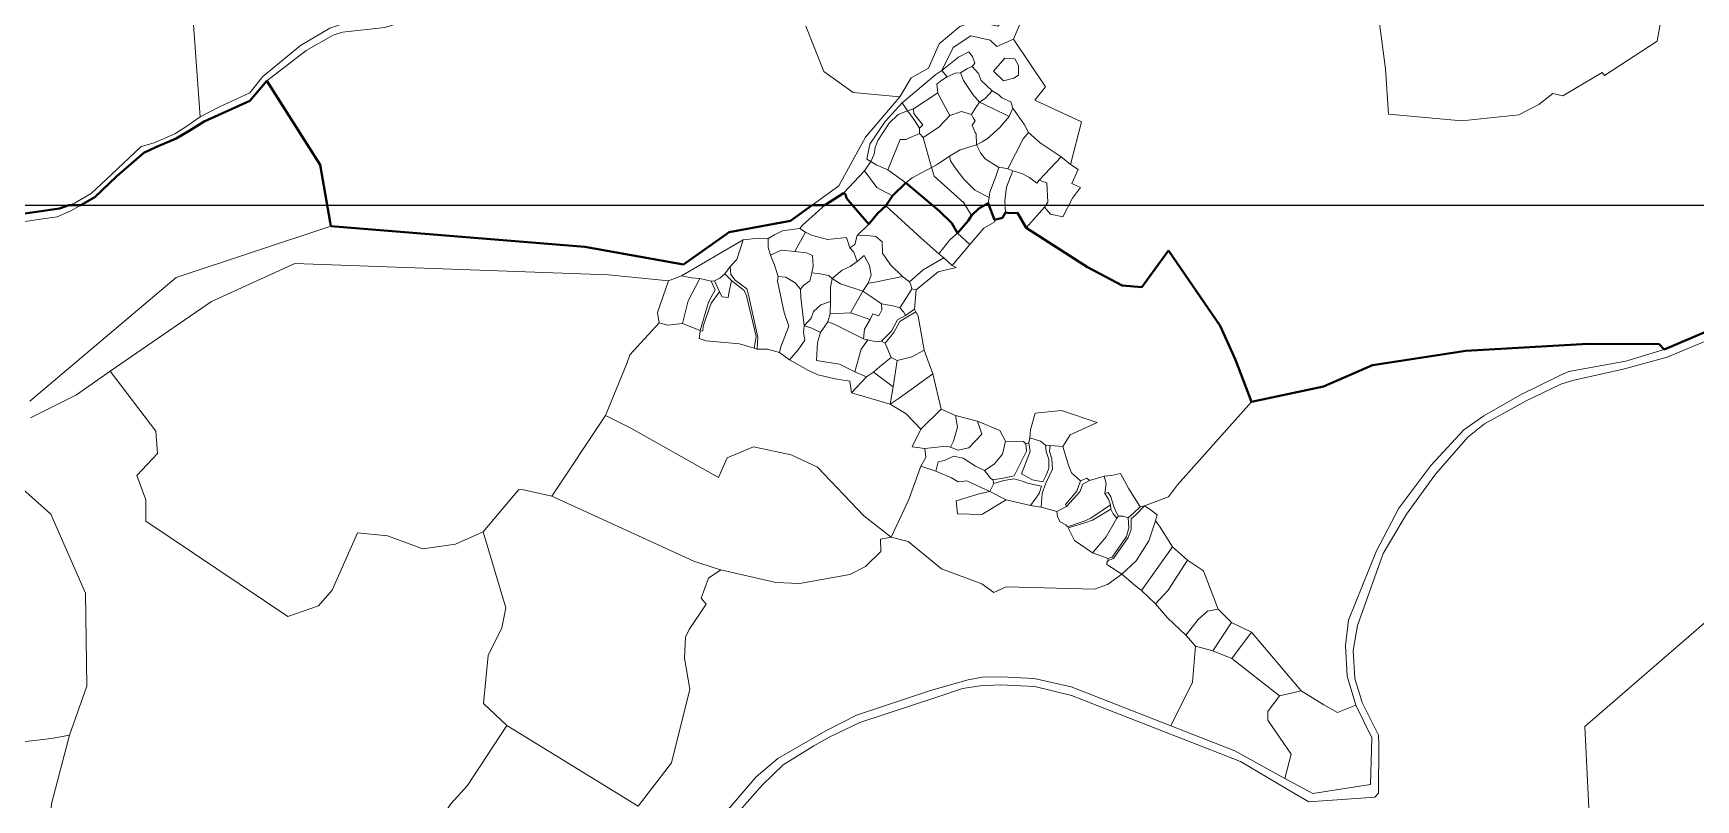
# Model space of a CAD drawing. Header units: metres. Extents: x 548568 to 557107, y 1817749 to 1829427.
# Drawn here: x 552243 to 552936, y 1823752 to 1824072 of the extents above; entities that cross this region are included whole.
import ezdxf

# ---------------------------------------------------------------- set-up
doc = ezdxf.new("R2010")
doc.units = ezdxf.units.M
doc.header["$LTSCALE"] = 28
doc.linetypes.add('LONG_DASHED', pattern=[7.5, 6, -1.5])
for name, color, linetype, lineweight in [('10', 7, 'Continuous', 13), ('23', 7, 'Continuous', 13), ('32', 7, 'Continuous', 13), ('34', 7, 'LONG_DASHED', 40), ('54', 7, 'Continuous', 25)]:
    doc.layers.add(name, color=color, linetype=linetype, lineweight=lineweight)

msp = doc.modelspace()

# ---------------------------------------------------------------- linework, layer by layer
at = {"layer": '10'}
for p, q in [((552798.45, 1824118.2), (552806.53, 1824056.89)), ((552621.48, 1824056.23), (552623.72, 1824053.52)), ((552806.53, 1824056.89), (552807.81, 1824038.05)), ((552619.82, 1824046.91), (552609.67, 1824040.21)), ((552607.16, 1824039.37), (552604.98, 1824042.64)), ((552609.67, 1824040.21), (552607.16, 1824039.37)), ((552649.49, 1824036.95), (552651.12, 1824040.42)), ((552612.17, 1824032.08), (552612.13, 1824029.88)), ((552612.13, 1824029.88), (552613.69, 1824028.18)), ((552613.69, 1824028.18), (552617.18, 1824015.75)), ((552662.11, 1824010.39), (552671.24, 1824020.17)), ((552675.17, 1824016.94), (552671.24, 1824020.17)), ((552598.99, 1824014.72), (552606.53, 1824009.3)), ((552649.06, 1824015.22), (552651.14, 1824014.29)), ((552641.15, 1824003.21), (552640.74, 1824000.79)), ((552640.74, 1824000.79), (552643.5, 1823993.91)), ((552640.74, 1824000.79), (552643.5, 1823993.91)), ((552656.68, 1823990.59), (552664.3, 1823999.14)), ((552564.6, 1823988.75), (552562.29, 1823990.29)), ((552590.98, 1823992.06), (552586.12, 1823987.37)), ((552633.16, 1823983.57), (552625.74, 1823974.9)), ((552622.3, 1823978.02), (552620.2, 1823979.77)), ((552625.74, 1823974.9), (552622.3, 1823978.02)), ((552520.57, 1823969.38), (552525.34, 1823968.25)), ((552531.01, 1823971.35), (552533.16, 1823974.47)), ((552533.78, 1823968.59), (552531.01, 1823971.35)), ((552605.02, 1823970.28), (552608.03, 1823968.07)), ((552526.62, 1823968.47), (552525.34, 1823968.25)), ((552526.62, 1823968.47), (552528.74, 1823963.89)), ((552588.48, 1823964.09), (552583.39, 1823955.14)), ((552588.48, 1823964.09), (552590.82, 1823967.49)), ((552609.03, 1823965.11), (552610.73, 1823964.74)), ((552610.13, 1823956.69), (552610.73, 1823964.74)), ((552574.87, 1823954.75), (552575.03, 1823959.82)), ((552606.38, 1823953.95), (552610.13, 1823956.69)), ((552610.13, 1823956.69), (552610.66, 1823955.52)), ((552513.28, 1823950.67), (552520.66, 1823947.74)), ((552573.99, 1823951.32), (552570.92, 1823946.93)), ((552574.87, 1823954.75), (552573.99, 1823951.32)), ((552583.39, 1823955.14), (552574.87, 1823954.75)), ((552591.57, 1823952.27), (552583.39, 1823955.14)), ((552520.75, 1823947.42), (552520.66, 1823947.74)), ((552590.58, 1823943.87), (552588.84, 1823944.29)), ((552597.84, 1823942.52), (552596.28, 1823943.25)), ((552600.3, 1823936.42), (552597.84, 1823942.52)), ((552544.51, 1823939.94), (552543.23, 1823940.42)), ((552558.02, 1823935.52), (552553.76, 1823938.55)), ((552602.82, 1823935.27), (552600.3, 1823936.42)), ((552602.82, 1823935.27), (552601.15, 1823924.19)), ((552617.76, 1823929.66), (552614.15, 1823939.57)), ((552590.12, 1823928.43), (552583.8, 1823921.74)), ((552590.12, 1823928.43), (552585.18, 1823930.5)), ((552617.76, 1823929.66), (552621.16, 1823914.88)), ((552583.8, 1823921.74), (552599.96, 1823917.01)), ((552601.15, 1823924.19), (552599.96, 1823917.01)), ((552612.67, 1823906.55), (552621.16, 1823914.88)), ((552621.16, 1823914.88), (552627.12, 1823912.25)), ((552458.8, 1823878.64), (552481.15, 1823912.3)), ((552636.41, 1823909.94), (552627.12, 1823912.25)), ((552657.79, 1823900.87), (552658.11, 1823902.99)), ((552672, 1823899.29), (552666.61, 1823899.81)), ((552619, 1823889.02), (552612.7, 1823891.12)), ((552689.13, 1823886.99), (552683.1, 1823885.1)), ((552648.37, 1823877.17), (552641.49, 1823880.51)), ((552658.41, 1823874.79), (552648.37, 1823877.17)), ((552669.43, 1823872.22), (552662.97, 1823874.06)), ((552673.53, 1823874.28), (552669.43, 1823872.22)), ((552691.87, 1823875), (552691.89, 1823873.24)), ((552704.17, 1823874.21), (552706.02, 1823874.64)), ((552695.13, 1823870.24), (552694.4, 1823869.49)), ((552690.89, 1823851.86), (552690.67, 1823852.61)), ((552704.72, 1823839.35), (552717.7, 1823857.55)), ((552717.7, 1823857.55), (552723.94, 1823851.91)), ((552710.63, 1823833.67), (552704.72, 1823839.35)), ((552742.25, 1823825.91), (552736.67, 1823831.56)), ((552734.51, 1823814.1), (552742.25, 1823825.91)), ((552742.25, 1823825.91), (552750.6, 1823821.91)), ((552942.27, 1823828.16), (552889.61, 1823782.61)), ((552723.2, 1823820.65), (552727.31, 1823816.04)), ((552750.6, 1823821.91), (552742.46, 1823810.89)), ((552771.34, 1823797.41), (552750.6, 1823821.91)), ((552727.31, 1823816.04), (552734.51, 1823814.1)), ((552742.46, 1823810.89), (552734.51, 1823814.1)), ((552742.46, 1823810.89), (552762.25, 1823795.3)), ((552762.25, 1823795.3), (552771.34, 1823797.41)), ((552892.76, 1823720.56), (552889.61, 1823782.61))]:
    msp.add_line(p, q, dxfattribs=at)
for points in [[(552807.81, 1824038.05), (552838.31, 1824035.19), (552862.03, 1824037.66), (552870.46, 1824042), (552876.29, 1824046.59), (552880.45, 1824045.63), (552896.83, 1824055.43), (552897.78, 1824054.07), (552919.8, 1824068.48), (552922.27, 1824082.65), (552896.61, 1824124.53), (552884.06, 1824149.49), (552873.53, 1824180.31), (552826.25, 1824163.55), (552802.19, 1824155.88), (552791.74, 1824147.01)], [(552312.18, 1824036.93), (552309.1, 1824079.13), (552250.95, 1824091.3), (552245.38, 1824090.53)], [(552564.73, 1824074.75), (552572.27, 1824055.73), (552584.52, 1824046.98), (552603.9, 1824045.21)], [(552675.17, 1824016.94), (552679.77, 1824034.72), (552660.21, 1824043.79), (552664.74, 1824049.32), (552651.33, 1824069.25)], [(552634.18, 1824057.88), (552635.22, 1824059.31), (552634.32, 1824062.03), (552632.68, 1824063.96), (552628.44, 1824061.7), (552621.48, 1824056.23)], [(552623.72, 1824053.52), (552621.54, 1824052.17), (552619.38, 1824050.5), (552619.82, 1824046.91)], [(552623.72, 1824053.52), (552627.01, 1824055.15), (552629.23, 1824055.18)], [(552629.23, 1824055.18), (552632.15, 1824057.01), (552634.18, 1824057.88)], [(552637.2, 1824042.93), (552634.36, 1824046.17), (552630.47, 1824051.97), (552629.23, 1824055.18)], [(552634.18, 1824057.88), (552636.82, 1824054.94), (552637.91, 1824052.06), (552642.49, 1824047.76)], [(552366.66, 1823991.3), (552366.43, 1823992.94), (552362.22, 1824016.81), (552339.97, 1824051.94)], [(552366.66, 1823991.3), (552366.43, 1823992.94), (552362.22, 1824016.81), (552339.97, 1824051.94)], [(552619.82, 1824046.91), (552620.64, 1824045.02), (552624.81, 1824037.47)], [(552642.49, 1824047.76), (552639.49, 1824044.51), (552637.2, 1824042.93)], [(552651.12, 1824040.42), (552650.21, 1824043.17), (552646.55, 1824044.79), (552645.29, 1824046.04), (552642.49, 1824047.76)], [(552591.89, 1824018.3), (552593.26, 1824021.33), (552593.61, 1824024.08), (552594.85, 1824027.04), (552599.58, 1824034.25), (552603.23, 1824037.88), (552607.16, 1824039.37)], [(552607.16, 1824039.37), (552608.58, 1824037.55), (552610.26, 1824035.21), (552612.17, 1824032.08)], [(552612.17, 1824032.08), (552613.5, 1824033.51), (552611.26, 1824036.45), (552609.76, 1824038.25), (552609.67, 1824040.21)], [(552624.81, 1824037.47), (552629.66, 1824039.05), (552633.82, 1824037.79)], [(552637.2, 1824042.93), (552635.34, 1824040.29), (552633.82, 1824037.79)], [(552637.2, 1824042.93), (552642.42, 1824040.55), (552649.49, 1824036.95)], [(552651.12, 1824040.42), (552655.9, 1824033.49), (552657.59, 1824030.35)], [(552613.69, 1824028.18), (552620.25, 1824032.49), (552624.81, 1824037.47)], [(552633.82, 1824037.79), (552634.55, 1824036.44), (552635.37, 1824035.19), (552634.16, 1824033.37), (552635.42, 1824030.38), (552635.74, 1824029.76), (552635.96, 1824025.19)], [(552635.96, 1824025.19), (552638.32, 1824026.4), (552640.42, 1824027.72), (552645.67, 1824032.37), (552649.49, 1824036.95)], [(552612.13, 1824029.88), (552606.43, 1824027.42), (552604.14, 1824027.44), (552598.99, 1824014.72)], [(552624.65, 1824020.47), (552629.17, 1824023.06), (552635.96, 1824025.19)], [(552635.96, 1824025.19), (552637.65, 1824021.84), (552639.54, 1824019.39), (552645.3, 1824015.74)], [(552657.59, 1824030.35), (552655.45, 1824027.68), (552649.06, 1824015.22)], [(552657.59, 1824030.35), (552662.55, 1824026.09), (552671.24, 1824020.17)], [(552591.89, 1824018.3), (552594.08, 1824016.9), (552598.99, 1824014.72)], [(552617.18, 1824015.75), (552619.55, 1824016.99), (552624.65, 1824020.47)], [(552624.65, 1824020.47), (552625.11, 1824018.57), (552626.97, 1824015.59), (552630.65, 1824010.81), (552635.17, 1824006.3), (552641.15, 1824003.21)], [(552600.84, 1824003.94), (552594.37, 1824007.4), (552589.2, 1824014.38)], [(552606.53, 1824009.3), (552609.15, 1824011.42), (552617.18, 1824015.75)], [(552617.18, 1824015.75), (552618.22, 1824012.18), (552630.66, 1824000.96), (552633.91, 1823995.76)], [(552641.15, 1824003.21), (552641.45, 1824005.44), (552644.03, 1824011.97), (552645.3, 1824015.74)], [(552645.3, 1824015.74), (552646.95, 1824015.59), (552649.06, 1824015.22)], [(552651.14, 1824014.29), (552648.49, 1824007.59), (552647.68, 1824001.82), (552648.08, 1823997.01)], [(552651.14, 1824014.29), (552653, 1824013.75), (552655.14, 1824013.04), (552658.06, 1824011.56), (552661.16, 1824009.17), (552662.11, 1824010.39)], [(552664.3, 1823999.14), (552666.77, 1823996.29), (552671.94, 1823995.2), (552676.03, 1824002.95), (552679.36, 1824007.45), (552675.63, 1824009.09), (552678.3, 1824014.9), (552675.17, 1824016.94)], [(552590.98, 1823992.06), (552585.65, 1823998.39), (552581.69, 1824002.9), (552581.24, 1824004.57), (552580.53, 1824005.05)], [(552590.98, 1823992.06), (552585.65, 1823998.39), (552581.69, 1824002.9), (552581.24, 1824004.57), (552580.53, 1824005.05)], [(552598.19, 1823999.77), (552600.84, 1824003.94), (552606.53, 1824009.3)], [(552598.19, 1823999.77), (552600.84, 1824003.94), (552606.53, 1824009.3)], [(552606.53, 1824009.3), (552608.77, 1824007.26), (552620.31, 1823997.68), (552625.61, 1823992.51), (552628.06, 1823988.38)], [(552606.53, 1824009.3), (552608.77, 1824007.26), (552620.31, 1823997.68), (552625.61, 1823992.51), (552628.06, 1823988.38)], [(552664.3, 1823999.14), (552665.69, 1824001.24), (552665.21, 1824009.4), (552662.11, 1824010.39)], [(552598.19, 1823999.77), (552594.7, 1823996.49), (552590.98, 1823992.06)], [(552598.19, 1823999.77), (552594.7, 1823996.49), (552590.98, 1823992.06)], [(552620.2, 1823979.77), (552612.91, 1823986.27), (552598.19, 1823999.77)], [(552633.91, 1823995.76), (552636.9, 1823998.62), (552640.74, 1824000.79)], [(552633.91, 1823995.76), (552636.9, 1823998.62), (552640.74, 1824000.79)], [(552643.5, 1823993.91), (552646.8, 1823994.78), (552648.08, 1823997.01)], [(552643.5, 1823993.91), (552646.8, 1823994.78), (552648.08, 1823997.01)], [(552656.68, 1823990.59), (552653.04, 1823996.84), (552649.69, 1823996.67), (552648.08, 1823997.01)], [(552656.68, 1823990.59), (552653.04, 1823996.84), (552649.69, 1823996.67), (552648.08, 1823997.01)], [(552633.91, 1823995.76), (552632.46, 1823993.45), (552628.06, 1823988.38)], [(552633.91, 1823995.76), (552632.46, 1823993.45), (552628.06, 1823988.38), (552633.16, 1823983.57)], [(552633.16, 1823983.57), (552639.06, 1823990.44), (552643.53, 1823993.02), (552643.5, 1823993.91)], [(552656.68, 1823990.59), (552682.16, 1823974.12), (552696.73, 1823966.56), (552704.94, 1823965.76), (552716.04, 1823981.13), (552737.55, 1823949.72), (552743.9, 1823935.51), (552750.65, 1823918.03)], [(552538.59, 1823985.62), (552536.02, 1823977.42), (552533.16, 1823974.47)], [(552549.07, 1823986.09), (552549.02, 1823982.47), (552549.97, 1823979.17)], [(552560.18, 1823980.64), (552561.81, 1823983.75), (552564.6, 1823988.75)], [(552564.6, 1823988.75), (552567.16, 1823987.56), (552573.81, 1823985.71), (552581.68, 1823986.52), (552583.08, 1823982.16)], [(552583.08, 1823982.16), (552585.18, 1823983.63), (552586.12, 1823987.37)], [(552586.12, 1823987.37), (552589.26, 1823987.48), (552594.01, 1823986.97), (552596.55, 1823984.67), (552596.72, 1823980.01), (552600.13, 1823975.11), (552605.02, 1823970.28)], [(552628.06, 1823988.38), (552624.77, 1823985.57), (552620.2, 1823979.77)], [(552549.97, 1823979.17), (552554.44, 1823981.2), (552560.18, 1823980.64)], [(552549.97, 1823979.17), (552551.72, 1823975.01), (552553.18, 1823970.29)], [(552567.27, 1823971.83), (552567.79, 1823974.64), (552567.6, 1823979.08), (552565.1, 1823980.07), (552560.18, 1823980.64)], [(552586.23, 1823976.57), (552583.26, 1823974.5), (552579.98, 1823972.97), (552575.72, 1823969.47)], [(552583.08, 1823982.16), (552584.8, 1823980.44), (552586.23, 1823976.57)], [(552590.82, 1823967.49), (552591.98, 1823970.87), (552591.26, 1823974.9), (552590.4, 1823976.62), (552589.14, 1823979.03), (552586.23, 1823976.57)], [(552622.3, 1823978.02), (552613.64, 1823973.06), (552608.03, 1823968.07)], [(552512.87, 1823970.55), (552517.12, 1823969.66), (552520.57, 1823969.38)], [(552513.28, 1823950.67), (552515.64, 1823960.16), (552520.57, 1823969.38)], [(552531.01, 1823971.35), (552528.87, 1823969.56), (552526.62, 1823968.47)], [(552533.16, 1823974.47), (552533.5, 1823971.11), (552535.24, 1823968.76), (552537.58, 1823967.09), (552540.2, 1823965.1)], [(552553.76, 1823938.55), (552554.37, 1823940.97), (552557.61, 1823949.59), (552555.77, 1823955.27), (552553.01, 1823968.29), (552553.18, 1823970.29)], [(552553.18, 1823970.29), (552556.41, 1823969.97), (552560.26, 1823967.56), (552562.52, 1823964.93)], [(552562.52, 1823964.93), (552563.94, 1823966.66), (552566.4, 1823968.45), (552567.27, 1823971.83)], [(552567.27, 1823971.83), (552569.84, 1823971.58), (552574.39, 1823970.7), (552575.72, 1823969.47)], [(552575.72, 1823969.47), (552575.07, 1823965.65), (552575.11, 1823961.66), (552575.03, 1823959.82)], [(552575.72, 1823969.47), (552579.24, 1823967.2), (552588.48, 1823964.09)], [(552605.02, 1823970.28), (552593.49, 1823967.91), (552590.82, 1823967.49)], [(552610.73, 1823964.74), (552619.89, 1823972.15), (552627.45, 1823973.96), (552625.74, 1823974.9)], [(552503.59, 1823950.89), (552502.86, 1823955.31), (552507.55, 1823968.49)], [(552520.66, 1823947.74), (552524.22, 1823959.51), (552526.91, 1823964.65), (552525.34, 1823968.25)], [(552520.75, 1823947.42), (552521.82, 1823947.64), (552521.98, 1823949.49), (552525.27, 1823959.17), (552528.74, 1823963.89)], [(552528.74, 1823963.89), (552529.81, 1823961.82), (552532.36, 1823961.56), (552532.66, 1823963.38), (552533.78, 1823968.59)], [(552543.23, 1823940.42), (552544.11, 1823945.17), (552540.02, 1823962.17), (552539.04, 1823964.45), (552533.78, 1823968.59)], [(552544.51, 1823939.94), (552544.78, 1823945.02), (552540.86, 1823962.68), (552540.2, 1823965.1)], [(552562.52, 1823964.93), (552562.61, 1823961.49), (552564.01, 1823949.64)], [(552588.48, 1823964.09), (552592.25, 1823961.59), (552596.31, 1823958.84)], [(552609.03, 1823965.11), (552608.05, 1823963.4), (552603.91, 1823957.23)], [(552608.03, 1823968.07), (552608.56, 1823966.85), (552609.03, 1823965.11)], [(552575.03, 1823959.82), (552570.98, 1823958.4), (552567.9, 1823955.73), (552567.04, 1823952.93), (552564.01, 1823949.64)], [(552596.31, 1823958.84), (552596.39, 1823956.33), (552595.21, 1823953.89), (552592.69, 1823954.68), (552591.57, 1823952.27)], [(552603.91, 1823957.23), (552601.05, 1823958.09), (552596.31, 1823958.84)], [(552597.84, 1823942.52), (552601.42, 1823946.91), (552603.96, 1823951.53), (552606.84, 1823953.28), (552610.66, 1823955.52)], [(552603.91, 1823957.23), (552605.49, 1823955.52), (552606.38, 1823953.95)], [(552610.66, 1823955.52), (552611.55, 1823953.65), (552614.15, 1823939.57)], [(552503.59, 1823950.89), (552491.42, 1823937.54), (552490.14, 1823934.02), (552481.15, 1823912.3)], [(552513.28, 1823950.67), (552507.21, 1823949.93), (552503.59, 1823950.89)], [(552564.01, 1823949.64), (552563.77, 1823946.87), (552564.39, 1823943.68), (552561.57, 1823939.74), (552558.02, 1823935.52)], [(552564.01, 1823949.64), (552567.25, 1823948.66), (552570.92, 1823946.93)], [(552573.99, 1823951.32), (552576.53, 1823950.32), (552578.75, 1823949.22), (552588.84, 1823944.29)], [(552591.57, 1823952.27), (552589.29, 1823948.32), (552588.84, 1823944.29)], [(552606.38, 1823953.95), (552603.05, 1823952.25), (552600.53, 1823947.51), (552596.28, 1823943.25)], [(552543.23, 1823940.42), (552537.13, 1823942.16), (552523.17, 1823943.49), (552520.26, 1823944.36), (552520.75, 1823947.42)], [(552585.18, 1823930.5), (552578.81, 1823933.76), (552569.27, 1823935.2), (552569.65, 1823942.69), (552570.92, 1823946.93)], [(552590.58, 1823943.87), (552587.86, 1823939.97), (552585.18, 1823930.5)], [(552596.28, 1823943.25), (552594.07, 1823943.04), (552590.58, 1823943.87)], [(552750.65, 1823918.03), (552780.68, 1823924.34), (552801.08, 1823933.21), (552840, 1823939.19), (552890.94, 1823942.21), (552920.56, 1823942.02), (552922.77, 1823939.88)], [(552553.76, 1823938.55), (552548.76, 1823939.94), (552544.51, 1823939.94)], [(552558.02, 1823935.52), (552565.89, 1823931.07), (552569.8, 1823929.27), (552577.63, 1823927.45), (552583.1, 1823926.57), (552583.8, 1823921.74)], [(552592.98, 1823930.34), (552595.42, 1823932.56), (552600.3, 1823936.42)], [(552614.15, 1823939.57), (552609.02, 1823936.79), (552602.82, 1823935.27)], [(552430.25, 1823863.74), (552418.66, 1823858.61), (552405, 1823856.62), (552390.24, 1823862.1), (552377.86, 1823863.32), (552367.21, 1823839.49), (552361.5, 1823832.88), (552348.72, 1823828.41), (552289.55, 1823868.18), (552289.47, 1823877.12), (552285.71, 1823887.31), (552294.33, 1823896.5), (552293.76, 1823905.77), (552274.71, 1823930.71)], [(552601.15, 1823924.19), (552592.98, 1823930.34), (552590.12, 1823928.43)], [(552599.96, 1823917.01), (552603.68, 1823919.49), (552617.76, 1823929.66)], [(552612.67, 1823906.55), (552606.56, 1823912.97), (552599.96, 1823917.01)], [(552658.11, 1823902.99), (552658.4, 1823906.36), (552660.37, 1823913.23), (552671.33, 1823914.4), (552686.21, 1823909.42), (552675.03, 1823904.15), (552672, 1823899.29)], [(552706.02, 1823874.64), (552716.05, 1823878.31), (552719.72, 1823883.33), (552750.65, 1823918.03)], [(552600.38, 1823861.46), (552588.96, 1823870.41), (552569.69, 1823890.71), (552558.68, 1823895.92), (552542.96, 1823899.27), (552531.99, 1823894.58), (552528.29, 1823886.41), (552491.8, 1823907.05), (552481.15, 1823912.3)], [(552627.12, 1823912.25), (552628.03, 1823907.47), (552626.37, 1823901.54), (552625.04, 1823899.08)], [(552625.04, 1823899.08), (552628.34, 1823897.76), (552632.79, 1823898.84), (552638.1, 1823904.51), (552636.41, 1823909.94)], [(552648.03, 1823901.59), (552645.69, 1823905.98), (552636.41, 1823909.94)], [(552614.42, 1823898.49), (552609.05, 1823899.21), (552612.67, 1823906.55)], [(552639.33, 1823889.33), (552643.36, 1823892.03), (552646.78, 1823896.15), (552648.03, 1823901.59)], [(552648.03, 1823901.59), (552655.56, 1823901.46), (552656.56, 1823900.53)], [(552664.67, 1823899.95), (552662.58, 1823901.62), (552658.11, 1823902.99)], [(552612.7, 1823891.12), (552614.82, 1823894.77), (552614.42, 1823898.49)], [(552614.42, 1823898.49), (552623.47, 1823899.54), (552625.04, 1823899.08)], [(552639.33, 1823889.33), (552635.54, 1823891.17), (552630.41, 1823894.43), (552626.38, 1823895.35), (552622.55, 1823893.47), (552619.94, 1823892.97), (552619, 1823889.02)], [(552679.34, 1823885.05), (552675.62, 1823888.32), (552674.29, 1823891.57), (552672, 1823899.29)], [(552600.38, 1823861.46), (552607.73, 1823877.22), (552612.7, 1823891.12)], [(552619, 1823889.02), (552625.56, 1823886.26), (552628.34, 1823884.66), (552631.87, 1823885.01), (552641.49, 1823880.51)], [(552642.75, 1823885.47), (552641.77, 1823886.17), (552639.33, 1823889.33)], [(552683.1, 1823885.1), (552681.97, 1823886.18), (552679.34, 1823885.05)], [(552689.13, 1823886.99), (552692.2, 1823887.26), (552696.02, 1823888.15), (552699.49, 1823881.63), (552704.17, 1823874.21)], [(552689.5, 1823879.77), (552689.94, 1823883.97), (552689.13, 1823886.99)], [(552236.85, 1823882.84), (552249.97, 1823871.18), (552264.31, 1823838.2), (552264.9, 1823799.38), (552257.68, 1823778.97)], [(552458.8, 1823878.64), (552446.96, 1823881.34), (552445.09, 1823881.47), (552430.25, 1823863.74)], [(552641.49, 1823880.51), (552636.98, 1823879.55), (552627.5, 1823876.63), (552628, 1823871.26), (552638.19, 1823870.94), (552648.37, 1823877.17)], [(552641.49, 1823880.51), (552642.44, 1823882.54), (552643.15, 1823883.88)], [(552679.34, 1823885.05), (552677.8, 1823880.75), (552672.99, 1823875.22), (552673.53, 1823874.28)], [(552683.1, 1823885.1), (552680.22, 1823883.7), (552679.07, 1823880.41), (552673.53, 1823874.28)], [(552695.13, 1823870.24), (552693.97, 1823872.3), (552693.18, 1823874.28), (552691.97, 1823878.37), (552690.89, 1823880.15), (552689.5, 1823879.77)], [(552689.5, 1823879.77), (552691.03, 1823877.38), (552691.87, 1823875)], [(552529.35, 1823847.9), (552527.77, 1823848.3), (552518, 1823851.45), (552458.8, 1823878.64)], [(552669.43, 1823872.22), (552669.65, 1823870.08), (552670.86, 1823867.92), (552673.19, 1823866.7), (552673.88, 1823865.82), (552680.79, 1823868.22), (552683.63, 1823869.39), (552691.87, 1823875)], [(552684.35, 1823854.95), (552676.77, 1823860.1), (552674.18, 1823865.48), (552681.09, 1823867.54), (552684.25, 1823868.65), (552691.89, 1823873.24)], [(552706.02, 1823874.64), (552702.35, 1823870.81), (552700.5, 1823869.19), (552700.47, 1823864.67), (552699.25, 1823861.4), (552693, 1823852.61), (552690.89, 1823851.86)], [(552691.89, 1823873.24), (552692.99, 1823871.29), (552694.4, 1823869.49)], [(552699.14, 1823869.57), (552701.57, 1823871.64), (552704.17, 1823874.21)], [(552710.63, 1823868.29), (552711.25, 1823870.86), (552708.41, 1823873.14), (552706.02, 1823874.64)], [(552694.4, 1823869.49), (552690.04, 1823861.69), (552684.35, 1823854.95)], [(552690.67, 1823852.61), (552692.51, 1823853.19), (552698.42, 1823861.79), (552699.45, 1823865.48), (552699.14, 1823869.57)], [(552699.14, 1823869.57), (552697.05, 1823870.23), (552695.13, 1823870.24)], [(552710.63, 1823868.29), (552707.83, 1823859.94), (552702.5, 1823851.71), (552696.59, 1823846.07)], [(552717.7, 1823857.55), (552712.28, 1823866.14), (552710.63, 1823868.29)], [(552440.12, 1823783), (552430.29, 1823792.18), (552432.29, 1823812.2), (552437.93, 1823823.73), (552439.59, 1823832.01), (552430.25, 1823863.74)], [(552600.38, 1823861.46), (552595.92, 1823860.68), (552596.03, 1823855.5), (552589.6, 1823849.23), (552583.16, 1823845.98), (552562.12, 1823842.27), (552552.22, 1823842.67), (552529.35, 1823847.9)], [(552600.38, 1823861.46), (552607.4, 1823859.76), (552621.31, 1823848.27), (552638.2, 1823842.11), (552643.2, 1823838.39), (552648.35, 1823840.82), (552685.19, 1823839.83), (552690.51, 1823841.83), (552696.59, 1823846.07)], [(552684.35, 1823854.95), (552688.23, 1823853.58), (552690.67, 1823852.61)], [(552690.89, 1823851.86), (552690.24, 1823850.96), (552690.27, 1823850.07), (552696.59, 1823846.07)], [(552723.94, 1823851.91), (552715.87, 1823839.39), (552710.63, 1823833.67)], [(552736.67, 1823831.56), (552730.64, 1823847.46), (552723.94, 1823851.91)], [(552529.35, 1823847.9), (552524.13, 1823844.45), (552521.09, 1823836.04), (552523.24, 1823833.65), (552516.17, 1823823), (552514.65, 1823819.79), (552514.22, 1823811), (552516.32, 1823798.14), (552508.81, 1823767.43), (552494.83, 1823749.34)], [(552696.59, 1823846.07), (552702.24, 1823841.23), (552704.72, 1823839.35)], [(552710.63, 1823833.67), (552715.6, 1823827.9), (552723.2, 1823820.65)], [(552736.67, 1823831.56), (552732.33, 1823830.65), (552728.5, 1823827.28), (552723.2, 1823820.65)], [(552727.31, 1823816.04), (552725.98, 1823801.06), (552716.96, 1823782.83)], [(552771.34, 1823797.41), (552780.79, 1823791.53), (552786.46, 1823788.33), (552794.15, 1823791.46)], [(552764.56, 1823760.83), (552767.12, 1823770.98), (552757.43, 1823785.21), (552757.45, 1823788.79), (552762.25, 1823795.3)], [(552380.64, 1823726.38), (552399.27, 1823731.04), (552408.89, 1823738.63), (552416.77, 1823750.32), (552423.66, 1823757.99), (552440.12, 1823783), (552494.83, 1823749.34)], [(552257.68, 1823778.97), (552250.25, 1823777.58), (552218.99, 1823773.86)], [(552257.68, 1823778.97), (552250.28, 1823750.79), (552246.97, 1823726.01)]]:
    msp.add_lwpolyline(points, dxfattribs=at)
msp.add_lwpolyline([(552643.06, 1824055.87), (552647.81, 1824061.4), (552651.93, 1824061.04), (552653.47, 1824058.32), (552653.42, 1824054.32), (552651.47, 1824052.99), (552647.24, 1824051.9)], close=True, dxfattribs=at)
at = {"layer": '23'}
for p, q in [((552656.56, 1823900.53), (552657.79, 1823900.87)), ((552666.61, 1823899.81), (552664.67, 1823899.95)), ((552643.15, 1823883.88), (552642.75, 1823885.47)), ((552658.41, 1823874.79), (552662.97, 1823874.06))]:
    msp.add_line(p, q, dxfattribs=at)
for points in [[(552528.66, 1824124.67), (552521.41, 1824120.44), (552510.12, 1824116.12), (552499.69, 1824112.34), (552488.05, 1824107.64), (552467.67, 1824099.87), (552460.96, 1824097.24), (552436.97, 1824091.02), (552411.1, 1824080.77), (552389.15, 1824074.12), (552371.57, 1824072.22), (552367.72, 1824070.96), (552356.42, 1824064.49), (552339.97, 1824051.94)], [(552370.9, 1824075.37), (552366.27, 1824073.85), (552354.08, 1824066.63), (552338.35, 1824053.75), (552332.96, 1824046.89), (552320.24, 1824041.11), (552312.18, 1824036.93)], [(552262.37, 1824000), (552268.2, 1824003.39), (552277.41, 1824012.16), (552288.63, 1824021.9), (552293.68, 1824024.16), (552302.12, 1824027.9), (552307.54, 1824031.09), (552313.84, 1824034.91), (552321.6, 1824038.41), (552332.93, 1824043.58), (552339.97, 1824051.94)], [(552262.37, 1824000), (552268.2, 1824003.39), (552277.41, 1824012.16), (552288.63, 1824021.9), (552293.68, 1824024.16), (552302.12, 1824027.9), (552307.54, 1824031.09), (552313.84, 1824034.91), (552321.6, 1824038.41), (552332.93, 1824043.58), (552339.97, 1824051.94)], [(552257.4, 1824000), (552259.78, 1824000.85), (552266.72, 1824004.88), (552275.27, 1824012.76), (552287.61, 1824024.46), (552293.05, 1824025.98), (552301.64, 1824029.72), (552306.27, 1824032.76), (552312.18, 1824036.93)], [(552257.4, 1824000), (552253.48, 1823998.6), (552234.33, 1823995.88), (552227.22, 1823996.21), (552212.29, 1823990.46), (552199.83, 1823986.61), (552189.92, 1823983.88), (552187.04, 1823980.69), (552177.59, 1823963.26), (552174.18, 1823957.71), (552169.6, 1823954.57)], [(552257.4, 1824000), (552253.48, 1823998.6), (552234.33, 1823995.88), (552227.22, 1823996.21), (552212.29, 1823990.46), (552199.83, 1823986.61), (552189.92, 1823983.88), (552187.04, 1823980.69), (552177.59, 1823963.26), (552174.18, 1823957.71), (552169.6, 1823954.57)], [(552262.37, 1824000), (552258.31, 1823997.64), (552252.52, 1823995.12), (552234.27, 1823992.58), (552228.51, 1823992.01), (552212.05, 1823986.54), (552197.48, 1823982.35)], [(553000, 1823952.49), (552992.03, 1823950.11), (552986.46, 1823950.26), (552965.5, 1823952.92), (552957.74, 1823952.97), (552947.85, 1823950.52), (552922.77, 1823939.88)], [(552949.74, 1823947.39), (552923.94, 1823936.6), (552905.63, 1823931.67), (552884.43, 1823926.84), (552879.56, 1823925.4), (552865.11, 1823918.44), (552847.81, 1823908.85), (552840.87, 1823903.31), (552827.34, 1823887.83), (552815.26, 1823871.08), (552805.48, 1823854.73), (552794.81, 1823824.74), (552793.02, 1823814.22), (552793.66, 1823802.61), (552796.78, 1823792.56), (552803.57, 1823778.94), (552803.76, 1823774.96), (552803.61, 1823754.71), (552802.11, 1823753.07), (552774.59, 1823751.17), (552768.54, 1823754.57), (552746.03, 1823767.97), (552675.55, 1823795.54), (552660.22, 1823799.17), (552645.79, 1823799.94), (552637.48, 1823799.56), (552630.09, 1823798.44), (552618.93, 1823794.7), (552587.23, 1823784.25), (552574.8, 1823778.28), (552568.07, 1823774.48), (552555.37, 1823766.57), (552546.67, 1823758.25), (552533.86, 1823743.7)], [(552922.77, 1823939.88), (552906.67, 1823935), (552883, 1823930.64), (552879.43, 1823929.13), (552862.83, 1823920.86), (552847.44, 1823912.21), (552839.1, 1823906.26), (552825.34, 1823891.49), (552812.03, 1823873.56), (552802.69, 1823855.78), (552791.11, 1823826.87), (552789.83, 1823816.28), (552790.45, 1823803.58), (552794.15, 1823791.46)], [(552656.56, 1823900.53), (552656.73, 1823897.44), (552651.59, 1823887.17)], [(552657.79, 1823900.87), (552658.25, 1823897.29), (552654.68, 1823887.9)], [(552664.67, 1823899.95), (552665.01, 1823897.2), (552666.14, 1823893.94), (552666.08, 1823890.2), (552665.03, 1823887.35), (552663.65, 1823884.64), (552659.31, 1823885.51), (552654.68, 1823887.9)], [(552666.61, 1823899.81), (552666.35, 1823897.29), (552667.41, 1823894.2), (552667.59, 1823889.88), (552666.26, 1823887.01), (552664.79, 1823884.02), (552663.34, 1823879.82), (552662.97, 1823874.06)], [(552642.75, 1823885.47), (552647, 1823886.08), (552651.59, 1823887.17)], [(552658.41, 1823874.79), (552662.13, 1823879.8), (552663.05, 1823882.83), (552657.24, 1823884), (552655.48, 1823884.72), (552651.68, 1823885.86), (552647.28, 1823885.12), (552643.15, 1823883.88)], [(552716.96, 1823782.83), (552675.36, 1823799.05), (552660.01, 1823802.54), (552646.21, 1823803.27), (552638.39, 1823803.19), (552632.41, 1823802.03), (552616.81, 1823797.58), (552585.9, 1823787.28), (552573.12, 1823780.73), (552566.62, 1823776.94), (552553.1, 1823769.15), (552543.99, 1823761.51), (552531.56, 1823746.9), (552516.69, 1823731.51), (552505.26, 1823722.16)], [(552794.15, 1823791.46), (552800.85, 1823777.84), (552800.25, 1823758.3), (552776.26, 1823754.64), (552764.56, 1823760.83)], [(552764.56, 1823760.83), (552743.67, 1823772.42), (552716.96, 1823782.83)]]:
    msp.add_lwpolyline(points, dxfattribs=at)
at = {"layer": '32'}
for p in [(552538.59, 1823985.62), (552507.55, 1823968.49)]:
    msp.add_line(p, (552512.87, 1823970.55), dxfattribs=at)
for points in [[(552603.9, 1824045.21), (552608.63, 1824053.14), (552615.96, 1824057.11), (552620.43, 1824067.26), (552628.98, 1824074.52), (552635.4, 1824076.62), (552644.8, 1824074.64), (552652.47, 1824082.88), (552667.92, 1824106.37), (552676.99, 1824135.36), (552672.21, 1824148.16)], [(552671.38, 1824103.55), (552655.74, 1824079.36), (552651.33, 1824069.25)], [(552621.48, 1824056.23), (552626.2, 1824065.75), (552633.55, 1824070.62), (552641.59, 1824068.86), (552644.39, 1824066.24), (552651.33, 1824069.25)], [(552604.98, 1824042.64), (552618.92, 1824054.55), (552621.48, 1824056.23)], [(552567.41, 1824000), (552578.51, 1824008.07), (552589.63, 1824028.34), (552603.9, 1824045.21)], [(552604.98, 1824042.64), (552597.84, 1824034.99), (552591.43, 1824025.47), (552590.21, 1824019.16), (552591.89, 1824018.3)], [(552580.53, 1824005.05), (552589.2, 1824014.38), (552591.89, 1824018.3)], [(552572.74, 1824000), (552573.33, 1824000.52), (552580.53, 1824005.05)], [(552572.74, 1824000), (552573.33, 1824000.52), (552580.53, 1824005.05)], [(552567.41, 1824000), (552558.38, 1823993.43), (552532.73, 1823988.72), (552513.81, 1823975.33), (552472.62, 1823982.71), (552366.66, 1823991.3)], [(552567.41, 1824000), (552558.38, 1823993.43), (552532.73, 1823988.72), (552513.81, 1823975.33), (552472.62, 1823982.71), (552366.66, 1823991.3)], [(552572.74, 1824000), (552563.32, 1823991.66), (552562.29, 1823990.29)], [(552241.15, 1823918.31), (552302.15, 1823969.81), (552366.66, 1823991.3)], [(552549.07, 1823986.09), (552551.66, 1823987.65), (552555.08, 1823989.32), (552560, 1823989.95), (552562.29, 1823990.29)], [(552538.59, 1823985.62), (552544.96, 1823986.27), (552549.07, 1823986.09)], [(552507.55, 1823968.49), (552482.5, 1823970.98), (552351.69, 1823975.75), (552316.96, 1823959.85), (552274.71, 1823930.71)], [(552274.71, 1823930.71), (552260.65, 1823920.94), (552241.5, 1823911.37)]]:
    msp.add_lwpolyline(points, dxfattribs=at)
at = {"layer": '34'}
for points in [[(552234.33, 1823995.88), (552253.48, 1823998.6), (552257.4, 1824000), (552262.37, 1824000), (552268.2, 1824003.39), (552277.41, 1824012.16), (552288.63, 1824021.9), (552293.68, 1824024.16), (552302.12, 1824027.9), (552307.54, 1824031.09), (552313.84, 1824034.91), (552332.93, 1824043.58), (552339.97, 1824051.94), (552362.22, 1824016.81), (552366.43, 1823992.94), (552366.66, 1823991.3), (552472.62, 1823982.71), (552513.81, 1823975.33), (552532.73, 1823988.72), (552558.38, 1823993.43), (552567.41, 1824000), (552572.74, 1824000), (552580.53, 1824005.05), (552581.24, 1824004.57), (552581.69, 1824002.9), (552585.65, 1823998.39), (552590.98, 1823992.06)], [(552590.98, 1823992.06), (552594.7, 1823996.49), (552598.19, 1823999.77), (552600.84, 1824003.94), (552606.53, 1824009.3), (552620.31, 1823997.68), (552625.61, 1823992.51), (552628.06, 1823988.38), (552632.46, 1823993.45), (552633.91, 1823995.76), (552636.9, 1823998.62), (552640.74, 1824000.79), (552643.5, 1823993.91), (552646.8, 1823994.78), (552648.08, 1823997.01), (552649.69, 1823996.67), (552653.04, 1823996.84), (552656.68, 1823990.59), (552682.16, 1823974.12), (552696.73, 1823966.56), (552704.94, 1823965.76), (552716.04, 1823981.13), (552737.55, 1823949.72), (552743.9, 1823935.51), (552750.65, 1823918.03), (552780.68, 1823924.34), (552801.08, 1823933.21), (552840, 1823939.19), (552890.94, 1823942.21), (552920.56, 1823942.02), (552922.77, 1823939.88), (552947.85, 1823950.52)]]:
    msp.add_lwpolyline(points, dxfattribs=at)
at = {"layer": '54'}
msp.add_line((550000, 1824000), (555000, 1824000), dxfattribs=at)

doc.saveas('drawing.dxf')
